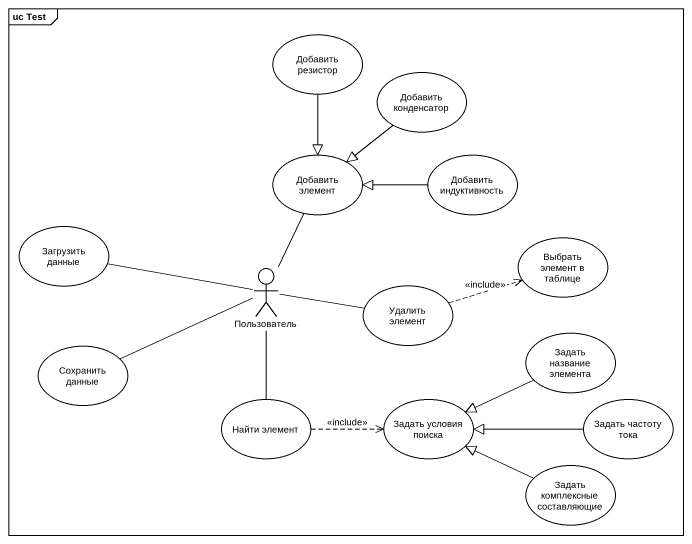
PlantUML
@startuml
mainframe uc Test
usecase "Добавить резистор" as Добавить_резистор
usecase "Добавить конденсатор" as Добавить_конденсатор
usecase "Добавить элемент" as Добавить_элемент
usecase "Добавить индуктивность" as Добавить_индуктивность
usecase "Загрузить данные" as Загрузить_данные
actor Пользователь
usecase "Выбрать элемент в таблице" as Выбрать_элемент_в_таблице
usecase "Удалить элемент" as Удалить_элемент
usecase "Сохранить данные" as Сохранить_данные
usecase "Задать название элемента" as Задать_название_элемента
usecase "Найти элемент" as Найти_элемент
usecase "Задать условия поиска" as Задать_условия_поиска
usecase "Задать частоту тока" as Задать_частоту_тока
usecase "Задать комплексные составляющие" as Задать_комплексные
Добавить_резистор --|> Добавить_элемент
Добавить_конденсатор --|> Добавить_элемент
Добавить_индуктивность -left-|> Добавить_элемент
Пользователь -up- Добавить_элемент
Пользователь -left- Загрузить_данные
Пользователь -right- Удалить_элемент
Пользователь -left- Сохранить_данные
Пользователь -- Найти_элемент
Удалить_элемент .right.> Выбрать_элемент_в_таблице : <<include>>
Задать_название_элемента -left-|> Задать_условия_поиска
Найти_элемент .right.> Задать_условия_поиска : <<include>>
Задать_частоту_тока -left-|> Задать_условия_поиска
Задать_комплексные -left-|> Задать_условия_поиска
@enduml
